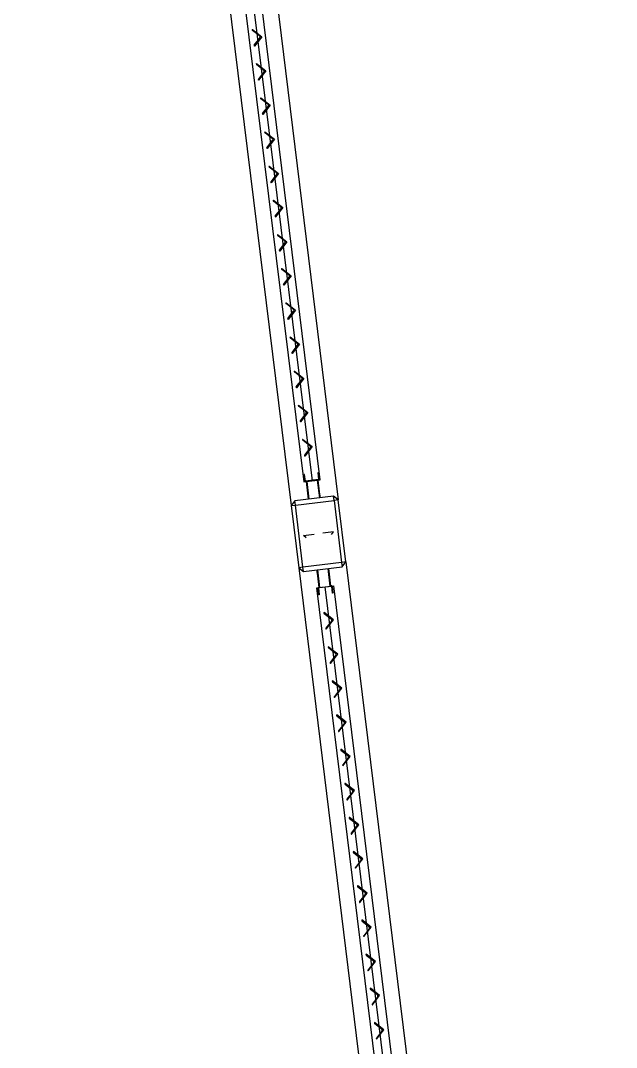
# Model space of a CAD drawing. Extents: x -15449 to 527173, y -170839 to 146543.
# Drawn here: x 15506.672 to 15507.516, y 7832.32 to 7833.774 of the extents above; entities that cross this region are included whole.
import ezdxf

# ---------------------------------------------------------------- set-up
doc = ezdxf.new("R2010")
doc.units = 0
doc.header["$LTSCALE"] = 8
doc.layers.get('0').update_dxf_attribs({"color": 1, "linetype": 'CONTINUOUS'})
doc.layers.add('G-IMPT', color=7, linetype='CONTINUOUS', lineweight=30)
doc.layers.add('Micron SGP Titleblock CAD template EDI$0$G-ANNO-TTLB', color=7, linetype='CONTINUOUS', lineweight=30)

# ---------------------------------------------------------------- blocks, each defined once
blk = doc.blocks.new('A$Cf1db08be')
at = {"layer": 'G-IMPT'}
for p, q in [((34.5974, 56.548), (34.9802, 53.434)), ((34.6641, 56.5562), (35.0469, 53.4422)), ((34.9149, 54.1431), (34.998, 53.4676)), ((34.9267, 54.1445), (35.0098, 53.4691)), ((35.0215, 53.4705), (34.9385, 54.146)), ((34.9253, 54.1079), (34.9254, 54.1081)), ((34.9254, 54.1081), (34.9386, 54.0978)), ((34.9354, 54.099), (34.9254, 54.1068)), ((34.928, 54.0858), (34.9358, 54.0957)), ((34.9386, 54.0978), (34.9283, 54.0845)), ((34.9283, 54.0845), (34.9281, 54.0846)), ((34.9312, 54.0596), (34.9313, 54.0597)), ((34.9313, 54.0597), (34.9446, 54.0494)), ((34.9413, 54.0507), (34.9314, 54.0584)), ((34.9339, 54.0374), (34.9417, 54.0474)), ((34.9446, 54.0494), (34.9342, 54.0361)), ((34.9342, 54.0361), (34.9341, 54.0363)), ((34.9372, 54.0112), (34.9373, 54.0114)), ((34.9373, 54.0114), (34.9505, 54.001)), ((34.9473, 54.0023), (34.9373, 54.0101)), ((34.9399, 53.989), (34.9477, 53.999)), ((34.9402, 53.9878), (34.94, 53.9879)), ((34.9505, 54.001), (34.9402, 53.9878)), ((34.9431, 53.9628), (34.9432, 53.963)), ((34.9432, 53.963), (34.9565, 53.9527)), ((34.9532, 53.9539), (34.9433, 53.9617)), ((34.9458, 53.9407), (34.9536, 53.9506)), ((34.9565, 53.9527), (34.9461, 53.9394)), ((34.9461, 53.9394), (34.946, 53.9395)), ((34.9491, 53.9145), (34.9492, 53.9146)), ((34.9492, 53.9146), (34.9624, 53.9043)), ((34.9592, 53.9056), (34.9492, 53.9133)), ((34.9518, 53.8923), (34.9596, 53.9023)), ((34.9624, 53.9043), (34.9521, 53.8911)), ((34.9521, 53.8911), (34.9519, 53.8912)), ((34.955, 53.8661), (34.9551, 53.8663)), ((34.9551, 53.8663), (34.9684, 53.8559)), ((34.9651, 53.8572), (34.9551, 53.865)), ((34.9577, 53.8439), (34.9655, 53.8539)), ((34.958, 53.8427), (34.9579, 53.8428)), ((34.9684, 53.8559), (34.958, 53.8427)), ((34.961, 53.8177), (34.9611, 53.8179)), ((34.9611, 53.8179), (34.9743, 53.8076)), ((34.9711, 53.8088), (34.9611, 53.8166)), ((34.9637, 53.7956), (34.9715, 53.8055)), ((34.9743, 53.8076), (34.964, 53.7943)), ((34.964, 53.7943), (34.9638, 53.7944)), ((34.9669, 53.7694), (34.967, 53.7695)), ((34.967, 53.7695), (34.9803, 53.7592)), ((34.977, 53.7605), (34.967, 53.7682)), ((34.9696, 53.7472), (34.9774, 53.7572)), ((34.9803, 53.7592), (34.9699, 53.746)), ((34.9699, 53.746), (34.9698, 53.7461)), ((34.9728, 53.721), (34.973, 53.7212)), ((34.973, 53.7212), (34.9862, 53.7108)), ((34.9829, 53.7121), (34.973, 53.7199)), ((34.9756, 53.6988), (34.9833, 53.7088)), ((34.9759, 53.6976), (34.9757, 53.6977)), ((34.9862, 53.7108), (34.9759, 53.6976)), ((34.9788, 53.6727), (34.9789, 53.6728)), ((34.9789, 53.6728), (34.9922, 53.6625)), ((34.9889, 53.6637), (34.9789, 53.6715)), ((34.9815, 53.6505), (34.9893, 53.6604)), ((34.9922, 53.6625), (34.9818, 53.6492)), ((34.9818, 53.6492), (34.9817, 53.6493)), ((34.9847, 53.6243), (34.9849, 53.6244)), ((34.9849, 53.6244), (34.9981, 53.6141)), ((34.9948, 53.6154), (34.9849, 53.6232)), ((34.9875, 53.6021), (34.9952, 53.6121)), ((34.9981, 53.6141), (34.9878, 53.6009)), ((34.9878, 53.6009), (34.9876, 53.601)), ((34.9907, 53.5759), (34.9908, 53.5761)), ((34.9908, 53.5761), (35.004, 53.5657)), ((35.0008, 53.567), (34.9908, 53.5748)), ((35.004, 53.5657), (34.9937, 53.5525)), ((34.9934, 53.5538), (35.0012, 53.5637)), ((34.9937, 53.5525), (34.9935, 53.5526)), ((34.9966, 53.5276), (34.9968, 53.5277)), ((34.9968, 53.5277), (35.01, 53.5174)), ((35.0067, 53.5186), (34.9968, 53.5264)), ((34.9994, 53.5054), (35.0071, 53.5153)), ((35.01, 53.5174), (34.9997, 53.5041)), ((34.9997, 53.5041), (34.9995, 53.5043)), ((35.0185, 53.4803), (35.018, 53.4803)), ((35.018, 53.4803), (35.0191, 53.4711)), ((35.0197, 53.4712), (35.0185, 53.4803)), ((34.998, 53.4676), (35.0215, 53.4705)), ((34.9991, 53.4779), (34.9985, 53.4779)), ((34.9985, 53.4779), (34.9996, 53.4687)), ((35.0005, 53.4685), (34.9991, 53.4779)), ((35.0191, 53.4711), (35.0005, 53.4685)), ((35.0006, 53.468), (35.0189, 53.4702)), ((35.0014, 53.4681), (35.0035, 53.4514)), ((35.0024, 53.4682), (35.0055, 53.4432)), ((35.0171, 53.47), (35.0202, 53.445)), ((35.0181, 53.4701), (35.0201, 53.4534)), ((35.0035, 53.4514), (35.0045, 53.4431)), ((35.0201, 53.4534), (35.0212, 53.4451)), ((34.9855, 53.4407), (34.9802, 53.434)), ((35.0402, 53.4474), (34.9855, 53.4407)), ((34.9862, 53.4347), (34.9855, 53.4407)), ((34.9862, 53.4347), (35.0409, 53.4414)), ((35.0469, 53.4422), (35.0402, 53.4474)), ((35.0409, 53.4414), (35.0402, 53.4474)), ((35.0469, 53.4422), (35.0409, 53.4414)), ((35.0409, 53.4414), (35.0517, 53.3534)), ((35.0577, 53.3541), (35.0469, 53.4422)), ((34.9802, 53.434), (34.9862, 53.4347)), ((34.9802, 53.434), (34.991, 53.3459)), ((34.997, 53.3467), (34.9862, 53.4347)), ((34.9978, 53.3914), (35.0128, 53.3933)), ((35.0015, 53.3885), (34.9978, 53.3914)), ((35.0402, 53.3966), (35.0252, 53.3948)), ((35.0372, 53.3929), (35.0402, 53.3966)), ((35.0517, 53.3534), (34.997, 53.3467)), ((35.0577, 53.3541), (35.0517, 53.3534)), ((35.0517, 53.3534), (35.0525, 53.3474)), ((35.0525, 53.3474), (35.0577, 53.3541)), ((35.0577, 53.3541), (35.4406, 50.2401)), ((34.997, 53.3467), (34.991, 53.3459)), ((34.991, 53.3459), (34.9978, 53.3406)), ((34.991, 53.3459), (35.3739, 50.2319)), ((34.9978, 53.3406), (34.997, 53.3467)), ((34.9978, 53.3406), (35.0525, 53.3474)), ((35.0178, 53.3346), (35.0168, 53.343)), ((35.0209, 53.3181), (35.0178, 53.3431)), ((35.0199, 53.318), (35.0178, 53.3346)), ((35.0355, 53.3199), (35.0325, 53.3449)), ((35.0345, 53.3367), (35.0335, 53.345)), ((35.0365, 53.32), (35.0345, 53.3367)), ((35.0164, 53.3175), (35.04, 53.3204)), ((35.0191, 53.3179), (35.0373, 53.3201)), ((35.0378, 53.3193), (35.0191, 53.3173)), ((35.1112, 52.6436), (35.0282, 53.319)), ((35.0389, 53.3102), (35.0378, 53.3193)), ((35.0383, 53.3194), (35.0394, 53.3102)), ((35.04, 53.3204), (35.123, 52.645)), ((35.0995, 52.6421), (35.0164, 53.3175)), ((35.0194, 53.3078), (35.0183, 53.3169)), ((35.0191, 53.3173), (35.02, 53.3078)), ((35.02, 53.3078), (35.0194, 53.3078)), ((35.0394, 53.3102), (35.0389, 53.3102)), ((35.0269, 53.2826), (35.0268, 53.2824)), ((35.0401, 53.2722), (35.0269, 53.2826)), ((35.0269, 53.2813), (35.0369, 53.2735)), ((35.0373, 53.2702), (35.0295, 53.2602)), ((35.0298, 53.259), (35.0401, 53.2722)), ((35.0296, 53.2591), (35.0298, 53.259)), ((35.0328, 53.2342), (35.0327, 53.234)), ((35.0461, 53.2238), (35.0328, 53.2342)), ((35.0329, 53.2329), (35.0428, 53.2251)), ((35.0432, 53.2218), (35.0354, 53.2119)), ((35.0357, 53.2106), (35.0461, 53.2238)), ((35.0356, 53.2107), (35.0357, 53.2106)), ((35.0388, 53.1858), (35.0387, 53.1857)), ((35.052, 53.1755), (35.0388, 53.1858)), ((35.0388, 53.1845), (35.0488, 53.1768)), ((35.0492, 53.1735), (35.0414, 53.1635)), ((35.0417, 53.1622), (35.052, 53.1755)), ((35.0415, 53.1624), (35.0417, 53.1622)), ((35.0447, 53.1375), (35.0446, 53.1373)), ((35.058, 53.1271), (35.0447, 53.1375)), ((35.0447, 53.1362), (35.0547, 53.1284)), ((35.0551, 53.1251), (35.0473, 53.1151)), ((35.0476, 53.1139), (35.058, 53.1271)), ((35.0475, 53.114), (35.0476, 53.1139)), ((35.0507, 53.0891), (35.0506, 53.0889)), ((35.0639, 53.0788), (35.0507, 53.0891)), ((35.0507, 53.0878), (35.0606, 53.08)), ((35.0611, 53.0767), (35.0533, 53.0668)), ((35.0536, 53.0655), (35.0639, 53.0788)), ((35.0534, 53.0656), (35.0536, 53.0655)), ((35.0566, 53.0407), (35.0565, 53.0406)), ((35.0699, 53.0304), (35.0566, 53.0407)), ((35.0566, 53.0394), (35.0666, 53.0317)), ((35.067, 53.0284), (35.0592, 53.0184)), ((35.0595, 53.0171), (35.0699, 53.0304)), ((35.0594, 53.0173), (35.0595, 53.0171)), ((35.0626, 52.9924), (35.0624, 52.9922)), ((35.0758, 52.982), (35.0626, 52.9924)), ((35.0626, 52.9911), (35.0725, 52.9833)), ((35.0729, 52.98), (35.0652, 52.97)), ((35.0655, 52.9688), (35.0758, 52.982)), ((35.0653, 52.9689), (35.0655, 52.9688)), ((35.0685, 52.944), (35.0684, 52.9438)), ((35.0818, 52.9337), (35.0685, 52.944)), ((35.0685, 52.9427), (35.0785, 52.9349)), ((35.0789, 52.9316), (35.0711, 52.9217)), ((35.0714, 52.9204), (35.0818, 52.9337)), ((35.0713, 52.9205), (35.0714, 52.9204)), ((35.0745, 52.8956), (35.0743, 52.8955)), ((35.0877, 52.8853), (35.0745, 52.8956)), ((35.0745, 52.8943), (35.0844, 52.8866)), ((35.0848, 52.8833), (35.0771, 52.8733)), ((35.0774, 52.8721), (35.0877, 52.8853)), ((35.0772, 52.8722), (35.0774, 52.8721)), ((35.0804, 52.8473), (35.0803, 52.8471)), ((35.0936, 52.8369), (35.0804, 52.8473)), ((35.0804, 52.846), (35.0904, 52.8382)), ((35.0908, 52.8349), (35.083, 52.8249)), ((35.0833, 52.8237), (35.0936, 52.8369)), ((35.0831, 52.8238), (35.0833, 52.8237)), ((35.0864, 52.7989), (35.0862, 52.7987)), ((35.0996, 52.7886), (35.0864, 52.7989)), ((35.0864, 52.7976), (35.0963, 52.7898)), ((35.0967, 52.7865), (35.089, 52.7766)), ((35.0893, 52.7753), (35.0996, 52.7886)), ((35.0891, 52.7754), (35.0893, 52.7753)), ((35.0923, 52.7505), (35.0922, 52.7504)), ((35.1055, 52.7402), (35.0923, 52.7505)), ((35.0923, 52.7492), (35.1023, 52.7415)), ((35.1027, 52.7382), (35.0949, 52.7282)), ((35.0952, 52.727), (35.1055, 52.7402)), ((35.095, 52.7271), (35.0952, 52.727)), ((35.0982, 52.7022), (35.0981, 52.702)), ((35.1115, 52.6918), (35.0982, 52.7022)), ((35.0983, 52.7009), (35.1082, 52.6931)), ((35.1086, 52.6898), (35.1008, 52.6798)), ((35.101, 52.6787), (35.1011, 52.6786)), ((35.1011, 52.6786), (35.1115, 52.6918))]:
    blk.add_line(p, q, dxfattribs=at)
for centre, radius, start, end in [((34.9259, 54.1074), 0.000807, 142.0087, 232.0087), ((34.9339, 54.0972), 0.00235, 322.0087, 52.0087), ((34.9286, 54.0853), 0.000807, 142.0087, 232.0087), ((34.9319, 54.0591), 0.000807, 142.0087, 232.0087), ((34.9399, 54.0488), 0.00235, 322.0087, 52.0087), ((34.9346, 54.0369), 0.000807, 142.0087, 232.0087), ((34.9378, 54.0107), 0.000807, 142.0087, 232.0087), ((34.9458, 54.0004), 0.00235, 322.0087, 52.0087), ((34.9405, 53.9885), 0.000807, 142.0087, 232.0087), ((34.9438, 53.9623), 0.000807, 142.0087, 232.0087), ((34.9518, 53.9521), 0.00235, 322.0087, 52.0087), ((34.9465, 53.9402), 0.000807, 142.0087, 232.0087), ((34.9497, 53.914), 0.000807, 142.0087, 232.0087), ((34.9577, 53.9037), 0.00235, 322.0087, 52.0087), ((34.9524, 53.8918), 0.000807, 142.0087, 232.0087), ((34.9556, 53.8656), 0.000807, 142.0087, 232.0087), ((34.9637, 53.8553), 0.00235, 322.0087, 52.0087), ((34.9584, 53.8434), 0.000807, 142.0087, 232.0087), ((34.9616, 53.8173), 0.000807, 142.0087, 232.0087), ((34.9696, 53.807), 0.00235, 322.0087, 52.0087), ((34.9643, 53.7951), 0.000807, 142.0087, 232.0087), ((34.9675, 53.7689), 0.000807, 142.0087, 232.0087), ((34.9755, 53.7586), 0.00235, 322.0087, 52.0087), ((34.9703, 53.7467), 0.000807, 142.0087, 232.0087), ((34.9735, 53.7205), 0.000807, 142.0087, 232.0087), ((34.9815, 53.7103), 0.00235, 322.0087, 52.0087), ((34.9762, 53.6984), 0.000807, 142.0087, 232.0087), ((34.9794, 53.6722), 0.000807, 142.0087, 232.0087), ((34.9874, 53.6619), 0.00235, 322.0087, 52.0087), ((34.9822, 53.65), 0.000807, 142.0087, 232.0087), ((34.9854, 53.6238), 0.000807, 142.0087, 232.0087), ((34.9934, 53.6135), 0.00235, 322.0087, 52.0087), ((34.9881, 53.6016), 0.000807, 142.0087, 232.0087), ((34.9913, 53.5754), 0.000807, 142.0087, 232.0087), ((34.9993, 53.5652), 0.00235, 322.0087, 52.0087), ((34.994, 53.5533), 0.000807, 142.0087, 232.0087), ((34.9973, 53.5271), 0.000807, 142.0087, 232.0087), ((35.0053, 53.5168), 0.00235, 322.0087, 52.0087), ((35, 53.5049), 0.000807, 142.0087, 232.0087), ((35.0005, 53.4688), 0.000874, 187.0087, 277.0087), ((35.0005, 53.4688), 0.000336, 187.0087, 277.0087), ((35.0188, 53.4711), 0.000336, 277.0087, 7.0087), ((35.0188, 53.4711), 0.000874, 277.0087, 7.0087), ((35.0375, 53.3193), 0.000874, 7.0087, 97.0087), ((35.0375, 53.3193), 0.000336, 7.0087, 97.0087), ((35.0192, 53.317), 0.000874, 97.0087, 187.0087), ((35.0192, 53.317), 0.000336, 97.0087, 187.0087), ((35.0274, 53.2819), 0.000807, 142.0087, 232.0087), ((35.0354, 53.2716), 0.00235, 322.0087, 52.0087), ((35.0301, 53.2597), 0.000807, 142.0087, 232.0087), ((35.0334, 53.2335), 0.000807, 142.0087, 232.0087), ((35.0414, 53.2233), 0.00235, 322.0087, 52.0087), ((35.0361, 53.2114), 0.000807, 142.0087, 232.0087), ((35.0393, 53.1852), 0.000807, 142.0087, 232.0087), ((35.0473, 53.1749), 0.00235, 322.0087, 52.0087), ((35.042, 53.163), 0.000807, 142.0087, 232.0087), ((35.0452, 53.1368), 0.000807, 142.0087, 232.0087), ((35.048, 53.1146), 0.000807, 142.0087, 232.0087), ((35.0533, 53.1265), 0.00235, 322.0087, 52.0087), ((35.0512, 53.0884), 0.000807, 142.0087, 232.0087), ((35.0592, 53.0782), 0.00235, 322.0087, 52.0087), ((35.0539, 53.0663), 0.000807, 142.0087, 232.0087), ((35.0571, 53.0401), 0.000807, 142.0087, 232.0087), ((35.0651, 53.0298), 0.00235, 322.0087, 52.0087), ((35.0599, 53.0179), 0.000807, 142.0087, 232.0087), ((35.0631, 52.9917), 0.000807, 142.0087, 232.0087), ((35.0658, 52.9695), 0.000807, 142.0087, 232.0087), ((35.0711, 52.9814), 0.00235, 322.0087, 52.0087), ((35.069, 52.9433), 0.000807, 142.0087, 232.0087), ((35.077, 52.9331), 0.00235, 322.0087, 52.0087), ((35.0718, 52.9212), 0.000807, 142.0087, 232.0087), ((35.075, 52.895), 0.000807, 142.0087, 232.0087), ((35.083, 52.8847), 0.00235, 322.0087, 52.0087), ((35.0777, 52.8728), 0.000807, 142.0087, 232.0087), ((35.0809, 52.8466), 0.000807, 142.0087, 232.0087), ((35.0836, 52.8244), 0.000807, 142.0087, 232.0087), ((35.0889, 52.8363), 0.00235, 322.0087, 52.0087), ((35.0869, 52.7983), 0.000807, 142.0087, 232.0087), ((35.0949, 52.788), 0.00235, 322.0087, 52.0087), ((35.0896, 52.7761), 0.000807, 142.0087, 232.0087), ((35.0928, 52.7499), 0.000807, 142.0087, 232.0087), ((35.1008, 52.7396), 0.00235, 322.0087, 52.0087), ((35.0955, 52.7277), 0.000807, 142.0087, 232.0087), ((35.0988, 52.7015), 0.000807, 142.0087, 232.0087), ((35.1015, 52.6794), 0.000807, 142.0087, 232.0087), ((35.1068, 52.6913), 0.00235, 322.0087, 52.0087)]:
    blk.add_arc(centre, radius, start, end, dxfattribs=at)
blk = doc.blocks.new('Micron SGP Titleblock CAD template EDI$0$MU_SGP_ANTitleblock_A1_Type01_v1_1 - A1-419101-sample')
blk.add_blockref('A$Cf1db08be', (731.5833, 312.0548))
blk = doc.blocks.new('Micron SGP Titleblock CAD template EDI')
at = {"layer": 'Micron SGP Titleblock CAD template EDI$0$G-ANNO-TTLB'}
blk.add_blockref('Micron SGP Titleblock CAD template EDI$0$MU_SGP_ANTitleblock_A1_Type01_v1_1 - A1-419101-sample', (-3.846, 118.8541), dxfattribs=at)

msp = doc.modelspace()

# ---------------------------------------------------------------- block references
msp.add_blockref('Micron SGP Titleblock CAD template EDI', (14744.3378, 7348.7447))

doc.saveas('drawing.dxf')
